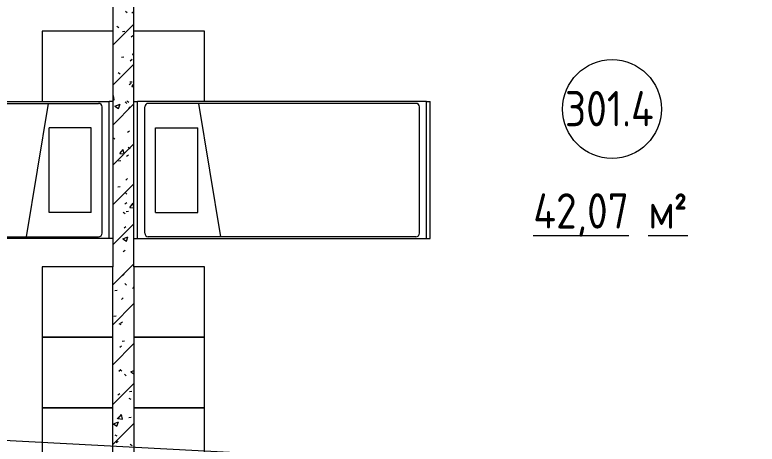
# Model space of a CAD drawing. Header units: millimetres. Extents: x -515342 to 330399, y -224905 to 507333.
# Drawn here: x -343284 to -338022, y 268404 to 271445 of the extents above; entities that cross this region are included whole.
import ezdxf

# ---------------------------------------------------------------- set-up
doc = ezdxf.new("R2010")
doc.units = ezdxf.units.MM
for name, color, linetype, lineweight in [('Марки помещений', 7, 'Continuous', 0), ('Мебель', 7, 'Continuous', 0), ('Стены внутренние', 7, 'Continuous', 0), ('Стены перегородки', 7, 'Continuous', 0), ('экспертиза ДУ', 1, 'Continuous', 0)]:
    doc.layers.add(name, color=color, linetype=linetype, lineweight=lineweight)
doc.styles.add('GOST Common_1', font='', dxfattribs={"width": 0.9, "height": 250})
doc.styles.add('GOST Common_2', font='', dxfattribs={"width": 0.9, "height": 250})
doc.styles.get('GOST Common_1').set_extended_font_data('GOST Common')
doc.styles.get('GOST Common_2').set_extended_font_data('GOST Common')

# ---------------------------------------------------------------- blocks, each defined once
blk = doc.blocks.new('Кровать-Больница - 0970 x 2100 мм-V46-О_АР_П_3__6_750_План 3 этажа')
at = {"layer": 'Мебель'}
for p, q in [((-76.5, 1441), (893.5, 1441)), ((-76.5, 1415.6), (-76.5, 1441)), ((893.5, 1415.6), (893.5, 1441)), ((-76.5, -633.6), (-76.5, 1415.6)), ((-76.5, 1415.6), (893.5, 1415.6)), ((893.5, 1415.6), (893.5, -633.6)), ((-63.8, 1339.4), (-63.8, -557.4)), ((-38.4, 1364.8), (855.4, 1364.8)), ((880.8, 1339.4), (880.8, -557.4)), ((880.8, -201.8), (-63.8, -45.1)), ((108.5, -206.6), (708.5, -206.6)), ((108.5, -506.6), (108.5, -206.6)), ((708.5, -506.6), (708.5, -206.6)), ((108.5, -506.6), (708.5, -506.6)), ((-38.4, -582.8), (855.4, -582.8)), ((-76.5, -633.6), (893.5, -633.6)), ((-76.5, -659), (-76.5, -633.6)), ((893.5, -659), (893.5, -633.6))]:
    blk.add_line(p, q, dxfattribs=at)
for centre, start, end in [((-38.4, 1339.4), 90, 180), ((855.4, 1339.4), 0, 90), ((-38.4, -557.4), 180, 270), ((855.4, -557.4), 270, 0)]:
    blk.add_arc(centre, 25.4, start, end, dxfattribs=at)
blk = doc.blocks.new('Прикроватная тумба - Прикроватная тумба-V47-О_АР_П_3__6_750_План 3 этажа')
at = {"layer": 'Мебель'}
for p, q in [((500, 500), (0, 500)), ((0, 500), (0, 0))]:
    blk.add_line(p, q, dxfattribs=at)
blk = doc.blocks.new('Гардероб встроенный - Шкаф для одежды-8739033-О_АР_П_3__6_750_План 3 этажа')
at = {"layer": 'Мебель'}
for p, q in [((500, 0), (0, 0)), ((0, 0), (0, -500)), ((500, -500), (500, 0)), ((0, -500), (500, -500))]:
    blk.add_line(p, q, dxfattribs=at)
blk = doc.blocks.new('Кровать-Больница - 0970 x 2100 мм-V62-О_АР_П_3__6_750_План 3 этажа')
at = {"layer": 'Мебель'}
for p, q in [((-76.5, 659), (-76.5, 633.6)), ((-76.5, 633.6), (-76.5, -1415.6)), ((-76.5, 633.6), (893.5, 633.6)), ((893.5, 659), (893.5, 633.6)), ((893.5, -1415.6), (893.5, 633.6)), ((-38.4, 582.8), (855.4, 582.8)), ((-63.8, -1339.4), (-63.8, 557.4)), ((880.8, -1339.4), (880.8, 557.4)), ((108.5, 506.6), (108.5, 206.6)), ((108.5, 506.6), (708.5, 506.6)), ((708.5, 506.6), (708.5, 206.6)), ((880.8, 201.8), (-63.8, 45.1)), ((108.5, 206.6), (708.5, 206.6)), ((-38.4, -1364.8), (855.4, -1364.8)), ((-76.5, -1415.6), (-76.5, -1441)), ((-76.5, -1415.6), (893.5, -1415.6)), ((893.5, -1415.6), (893.5, -1441)), ((-76.5, -1441), (893.5, -1441))]:
    blk.add_line(p, q, dxfattribs=at)
for centre, start, end in [((-38.4, 557.4), 90, 180), ((855.4, 557.4), 360, 90), ((-38.4, -1339.4), 180, 270), ((855.4, -1339.4), 270, 0)]:
    blk.add_arc(centre, 25.4, start, end, dxfattribs=at)
blk = doc.blocks.new('Прикроватная тумба - Прикроватная тумба-V63-О_АР_П_3__6_750_План 3 этажа')
at = {"layer": 'Мебель'}
for p, q in [((0, 0), (0, -500)), ((0, -500), (500, -500))]:
    blk.add_line(p, q, dxfattribs=at)
blk = doc.blocks.new('Гардероб встроенный - Шкаф для одежды-8752862-О_АР_П_3__6_750_План 3 этажа')
at = {"layer": 'Мебель'}
for p, q in [((500, 500), (0, 500)), ((0, 500), (0, 0)), ((500, 0), (500, 500)), ((0, 0), (500, 0))]:
    blk.add_line(p, q, dxfattribs=at)
blk = doc.blocks.new('ASVP_Марка_Помещение_ДваЗначения - Номер Площадь-685795-О_АР_П_3__6_750_План 3 этажа')
at = {"layer": 'Марки помещений'}
blk.add_circle((0, 0), 3.5, dxfattribs=at)

msp = doc.modelspace()

# ---------------------------------------------------------------- hatches: boundary and pattern name
at = {"layer": 'Стены внутренние'}
h = msp.add_hatch(dxfattribs=at)
h.set_pattern_fill('FP_2', color=256, style=0, pattern_type=2)
h.set_pattern_definition([(45, (-375064.64, 258270.41), (-141.4214, 141.4214), [])])
h.paths.add_polyline_path([(-342439.6354, 267665.4137), (-342439.6354, 273675.4137), (-342589.6354, 273675.4137), (-342589.6354, 267665.4137), (-342566.61, 267665.4137)])
h = msp.add_hatch(dxfattribs=at)
h.set_pattern_fill('FP_3', color=256, style=0, pattern_type=2)
h.set_pattern_definition([(50, (-375064.64, 258270.4), (364.368, -31.8783), [38.1, -419.1]), (355, (-375064.64, 258270.4), (-70.486, 382.1133), [30.48, -335.28]), (100.451, (-375034.27, 258267.76), (293.885, 350.2334), [32.38, -356.18]), (46.184, (-375064.64, 258372), (542.1585, -84.086), [57.15, -628.65]), (96.636, (-375019.46, 258365), (474.805, 494.8554), [48.57, -534.27]), (351.184, (-375064.64, 258372), (474.81, 494.85), [45.72, -502.92]), (21, (-375013.84, 258346.6), (303.2285, -204.5305), [38.1, -419.1]), (326, (-375013.84, 258346.6), (123.604, 368.376), [30.48, -335.28]), (71.451, (-374988.57, 258329.57), (426.834, 163.8427), [32.38, -356.18]), (37.5, (-375064.64, 258270.41), (6.17665, 169.11015), [16.764, -314.452, 16.764, -323.596, -336.55]), (37.5, (-375064.64, 258270.41), (6.17665, 169.11015), [-671.576, 16.764, -319.786]), (7.5, (-375064.64, 258270.41), (133.6389, 200.3615), [16.764, -177.292, 16.764, -306.832, -128.27]), (7.5, (-375064.64, 258270.41), (133.6389, 200.3615), [-517.652, 16.764, -111.506]), (327.5, (-375177.92, 258270.41), (271.1818, -11.45836), [16.764, -110.236, 16.764, -379.476, -525.78]), (327.5, (-375177.92, 258270.41), (271.1818, -11.45836), [-523.24, 16.764, -509.016]), (317.5, (-375228.72, 258270.41), (296.2585, 50.8528), [16.764, -148.336, 16.764, -246.38, -373.38]), (317.5, (-375228.72, 258270.41), (296.2585, 50.8528), [-428.244, 16.764, -356.616])])
h.paths.add_polyline_path([(-342439.6354, 267665.4137), (-342439.6354, 273675.4137), (-342589.6354, 273675.4137), (-342589.6354, 267665.4137), (-342566.61, 267665.4137)])

# ---------------------------------------------------------------- linework, layer by layer
at = {"layer": 'Стены перегородки'}
for p, q in [((-342589.6354, 273675.4137), (-342589.6354, 269660.4137)), ((-342439.6354, 269660.4137), (-342439.6354, 273675.4137))]:
    msp.add_line(p, q, dxfattribs=at)
at = {"layer": 'экспертиза ДУ', "elevation": 0}
msp.add_lwpolyline([(-294645.2279, 265862.2556), (-448444.9427, 273966.9311)], dxfattribs=at)

# ---------------------------------------------------------------- block references
at = {"layer": 'Марки помещений', "xscale": 99.99999999999993, "yscale": 99.99999999999993, "zscale": 99.99999999999993}
msp.add_blockref('ASVP_Марка_Помещение_ДваЗначения - Номер Площадь-685795-О_АР_П_3__6_750_План 3 этажа', (-339050.8626, 270777.6881), dxfattribs=at)
at = {"layer": 'Мебель'}
for name, p in [('Прикроватная тумба - Прикроватная тумба-V47-О_АР_П_3__6_750_План 3 этажа', (-343089.6354, 270830.4137)), ('Гардероб встроенный - Шкаф для одежды-8739033-О_АР_П_3__6_750_План 3 этажа', (-343089.6354, 269660.4137)), ('Гардероб встроенный - Шкаф для одежды-8739033-О_АР_П_3__6_750_План 3 этажа', (-343089.6354, 269160.4137)), ('Гардероб встроенный - Шкаф для одежды-8739033-О_АР_П_3__6_750_План 3 этажа', (-343089.6354, 268660.4137))]:
    msp.add_blockref(name, p, dxfattribs=at)
for name, p, rotation in [('Прикроватная тумба - Прикроватная тумба-V63-О_АР_П_3__6_750_План 3 этажа', (-341939.6354, 270830.4137), 180), ('Кровать-Больница - 0970 x 2100 мм-V46-О_АР_П_3__6_750_План 3 этажа', (-343248.6419, 269936.9318), 90.00000000000007), ('Кровать-Больница - 0970 x 2100 мм-V62-О_АР_П_3__6_750_План 3 этажа', (-341780.6288, 269936.9318), 89.99999999999993), ('Гардероб встроенный - Шкаф для одежды-8752862-О_АР_П_3__6_750_План 3 этажа', (-341939.6354, 269660.4137), 180), ('Гардероб встроенный - Шкаф для одежды-8752862-О_АР_П_3__6_750_План 3 этажа', (-341939.6354, 269160.4137), 180), ('Гардероб встроенный - Шкаф для одежды-8752862-О_АР_П_3__6_750_План 3 этажа', (-341939.6354, 268660.4137), 180)]:
    msp.add_blockref(name, p, dxfattribs=dict(at, rotation=rotation))

# ---------------------------------------------------------------- texts
at = {"layer": 'Марки помещений', "char_height": 250, "attachment_point": 1}
for s, insert, width, style in [('301.4', (-339385.2198, 270905.4132), 822.531375, 'GOST Common_1'), ('\\L42,07 ', (-339609.306, 270180.8827), 988.480687, 'GOST Common_1'), ('\\L\\fGOST Common|b0|i0|c238|p34|;\\W.9;\\L²', (-338615.1342, 270180.8827), 165.949312, 'GOST Common_2'), ('\\L\\fGOST Common|b0|i0|c204|p34|;\\W.9;\\Lм', (-338793.7279, 270180.8827), 216.455625, 'GOST Common_1')]:
    msp.add_mtext(s, dxfattribs=dict(at, insert=insert, width=width, style=style))

doc.saveas('drawing.dxf')
